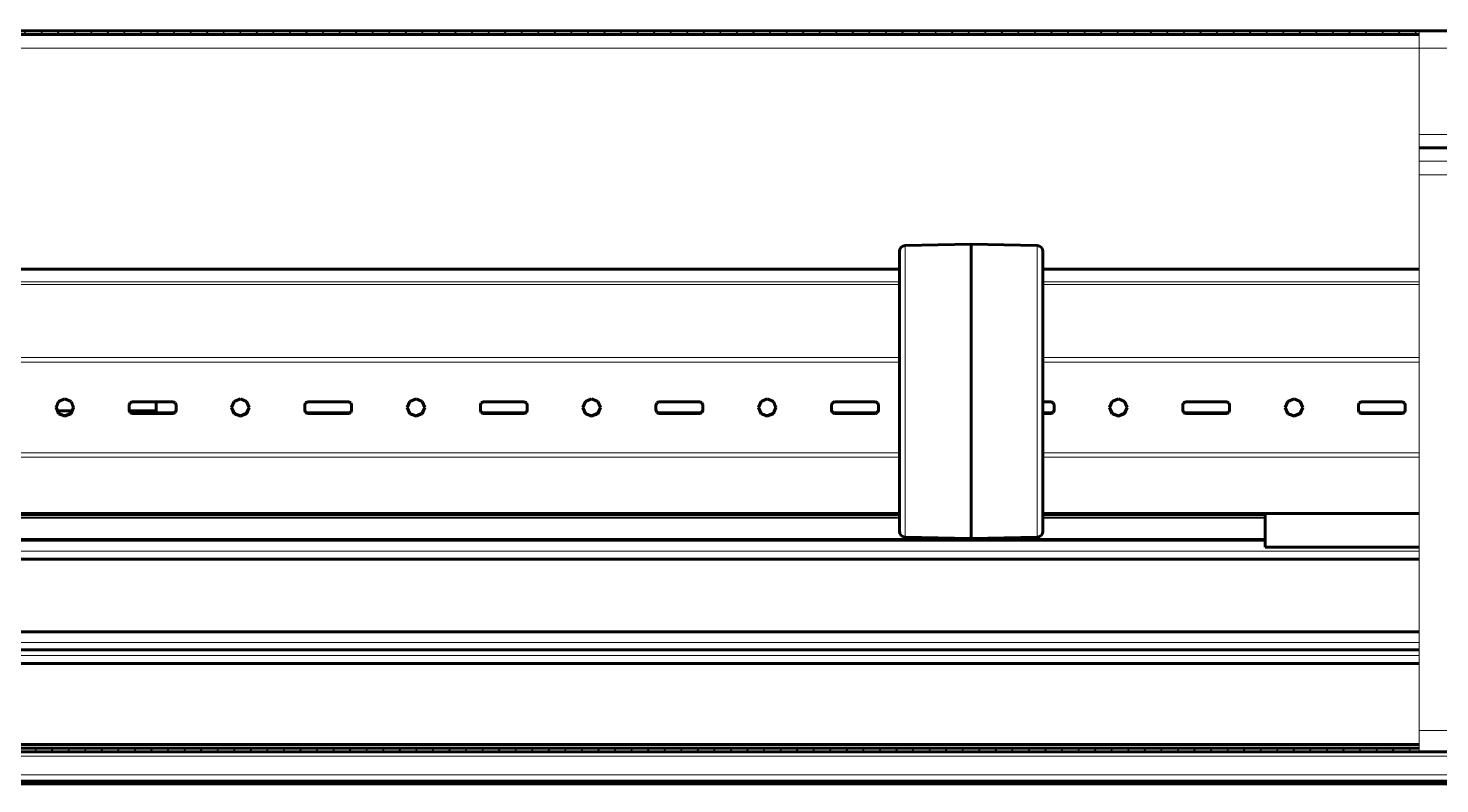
# Model space of a CAD drawing. Header units: millimetres. Extents: x 0 to 841, y 0 to 594.
# Drawn here: x 368.3 to 428.6, y 505.8 to 538.1 of the extents above; entities that cross this region are included whole.
import ezdxf

# ---------------------------------------------------------------- set-up
doc = ezdxf.new("R2010")
doc.units = ezdxf.units.MM
for name, pattern in [('K5LT_BASIC', [0]), ('K5LT_THIN', [0]), ('K5LT_THIN_INCLUDED_TO_HATCHING', [0])]:
    doc.linetypes.add(name, pattern=pattern)
doc.layers.add('Системный слой (1)', color=7, linetype='Continuous', true_color=0x909090)
pattern_1 = [(45, (0, 0), (-0.3535534, 0.3535534), [])]

# ---------------------------------------------------------------- blocks, each defined once
blk = doc.blocks.new('U82')
at = {"layer": 'Системный слой (1)', "color": 5, "linetype": 'K5LT_BASIC', "lineweight": 60, "true_color": 0x0000ff}
blk.add_line((473.922, 532.986), (427.736, 532.986), dxfattribs=at)
blk = doc.blocks.new('U83')
at = {"layer": 'Системный слой (1)', "color": 5, "linetype": 'K5LT_BASIC', "lineweight": 60, "true_color": 0x0000ff}
blk.add_line((473.922, 537.985), (427.736, 537.985), dxfattribs=at)
blk = doc.blocks.new('U84')
at = {"layer": 'Системный слой (1)', "color": 7, "linetype": 'K5LT_THIN', "lineweight": 18}
blk.add_line((473.922, 533.552), (427.736, 533.552), dxfattribs=at)
blk = doc.blocks.new('U85')
at = {"layer": 'Системный слой (1)', "color": 7, "linetype": 'K5LT_THIN', "lineweight": 18}
blk.add_line((473.922, 537.235), (427.736, 537.235), dxfattribs=at)
blk = doc.blocks.new('U283')
at = {"layer": 'Системный слой (1)', "color": 7, "linetype": 'K5LT_THIN', "lineweight": 18}
blk.add_line((473.922, 506.178), (427.736, 506.178), dxfattribs=at)
blk = doc.blocks.new('U284')
at = {"layer": 'Системный слой (1)', "color": 7, "linetype": 'K5LT_THIN', "lineweight": 18}
blk.add_line((473.922, 506.988), (427.736, 506.988), dxfattribs=at)
blk = doc.blocks.new('U285')
at = {"layer": 'Системный слой (1)', "color": 5, "linetype": 'K5LT_BASIC', "lineweight": 60, "true_color": 0x0000ff}
blk.add_line((473.922, 505.91), (427.736, 505.91), dxfattribs=at)
blk = doc.blocks.new('U286')
at = {"layer": 'Системный слой (1)', "color": 7, "linetype": 'K5LT_THIN', "lineweight": 18}
blk.add_line((473.922, 531.823), (427.736, 531.823), dxfattribs=at)
blk = doc.blocks.new('U287')
at = {"layer": 'Системный слой (1)', "color": 7, "linetype": 'K5LT_THIN', "lineweight": 18}
blk.add_line((473.922, 508.073), (427.736, 508.073), dxfattribs=at)
blk = doc.blocks.new('U288')
at = {"layer": 'Системный слой (1)', "color": 7, "linetype": 'K5LT_THIN', "lineweight": 18}
blk.add_line((473.922, 532.409), (427.736, 532.409), dxfattribs=at)
blk = doc.blocks.new('U289')
at = {"layer": 'Системный слой (1)', "color": 5, "linetype": 'K5LT_BASIC', "lineweight": 60, "true_color": 0x0000ff}
blk.add_line((473.922, 507.16), (427.736, 507.16), dxfattribs=at)
blk = doc.blocks.new('U458')
at = {"layer": 'Системный слой (1)', "color": 5, "linetype": 'K5LT_BASIC', "lineweight": 60, "true_color": 0x0000ff}
blk.add_line((461.722, 505.802), (427.736, 505.802), dxfattribs=at)
blk = doc.blocks.new('U549')
at = {"layer": 'Системный слой (1)', "color": 7, "linetype": 'K5LT_THIN_INCLUDED_TO_HATCHING', "lineweight": 18}
blk.add_line((427.736, 537.985), (427.736, 507.16), dxfattribs=at)
blk = doc.blocks.new('U553')
at = {"layer": 'Системный слой (1)', "color": 7, "linetype": 'K5LT_THIN', "lineweight": 18}
blk.add_line((427.736, 537.235), (294.39, 537.235), dxfattribs=at)
blk = doc.blocks.new('U554')
at = {"layer": 'Системный слой (1)', "color": 5, "linetype": 'K5LT_BASIC', "lineweight": 60, "true_color": 0x0000ff}
blk.add_line((294.405, 537.985), (427.736, 537.985), dxfattribs=at)
blk = doc.blocks.new('U555')
at = {"layer": 'Системный слой (1)', "color": 5, "linetype": 'K5LT_BASIC', "lineweight": 60, "true_color": 0x0000ff}
blk.add_line((427.736, 537.823), (294.402, 537.823), dxfattribs=at)
blk = doc.blocks.new('U556')
at = {"layer": 'Системный слой (1)', "color": 5, "linetype": 'K5LT_BASIC', "lineweight": 60, "true_color": 0x0000ff}
blk.add_line((427.736, 512.296), (293.886, 512.296), dxfattribs=at)
blk = doc.blocks.new('U557')
at = {"layer": 'Системный слой (1)', "color": 5, "linetype": 'K5LT_BASIC', "lineweight": 60, "true_color": 0x0000ff}
blk.add_line((427.736, 515.407), (293.945, 515.407), dxfattribs=at)
blk = doc.blocks.new('U558')
at = {"layer": 'Системный слой (1)', "color": 7, "linetype": 'K5LT_THIN', "lineweight": 18}
for p, q in [((405.547, 517.188), (321.172, 517.188)), ((421.172, 517.188), (411.672, 517.188))]:
    blk.add_line(p, q, dxfattribs=at)
blk = doc.blocks.new('U559')
at = {"layer": 'Системный слой (1)', "color": 7, "linetype": 'K5LT_THIN', "lineweight": 18}
blk.add_line((421.172, 516.164), (321.172, 516.164), dxfattribs=at)
blk = doc.blocks.new('U560')
at = {"layer": 'Системный слой (1)', "color": 5, "linetype": 'K5LT_BASIC', "lineweight": 60, "true_color": 0x0000ff}
blk.add_line((421.172, 516.242), (321.172, 516.242), dxfattribs=at)
blk = doc.blocks.new('U561')
at = {"layer": 'Системный слой (1)', "color": 7, "linetype": 'K5LT_THIN', "lineweight": 18}
blk.add_line((427.736, 511.834), (293.877, 511.834), dxfattribs=at)
blk = doc.blocks.new('U562')
at = {"layer": 'Системный слой (1)', "color": 5, "linetype": 'K5LT_BASIC', "lineweight": 60, "true_color": 0x0000ff}
for p, q in [((405.547, 517.291), (321.172, 517.291)), ((421.172, 517.291), (411.672, 517.291))]:
    blk.add_line(p, q, dxfattribs=at)
blk = doc.blocks.new('U563')
at = {"layer": 'Системный слой (1)', "color": 5, "linetype": 'K5LT_BASIC', "lineweight": 60, "true_color": 0x0000ff}
blk.add_line((427.736, 511.52), (293.871, 511.52), dxfattribs=at)
blk = doc.blocks.new('U564')
at = {"layer": 'Системный слой (1)', "color": 7, "linetype": 'K5LT_THIN', "lineweight": 18}
blk.add_line((427.736, 515.738), (293.952, 515.738), dxfattribs=at)
blk = doc.blocks.new('U565')
at = {"layer": 'Системный слой (1)', "color": 7, "linetype": 'K5LT_THIN', "lineweight": 18}
for p, q in [((405.547, 517.151), (321.172, 517.151)), ((421.172, 517.151), (411.672, 517.151))]:
    blk.add_line(p, q, dxfattribs=at)
blk = doc.blocks.new('U566')
at = {"layer": 'Системный слой (1)', "color": 5, "linetype": 'K5LT_BASIC', "lineweight": 60, "true_color": 0x0000ff}
for p, q in [((370.238, 521.744), (369.556, 521.744)), ((373.797, 521.744), (372.651, 521.744))]:
    blk.add_line(p, q, dxfattribs=at)
blk = doc.blocks.new('U567')
at = {"layer": 'Системный слой (1)', "color": 7, "linetype": 'K5LT_THIN', "lineweight": 18}
for p, q in [((311.172, 527.797), (405.547, 527.797)), ((411.672, 527.797), (427.736, 527.797))]:
    blk.add_line(p, q, dxfattribs=at)
blk = doc.blocks.new('U568')
at = {"layer": 'Системный слой (1)', "color": 5, "linetype": 'K5LT_BASIC', "lineweight": 60, "true_color": 0x0000ff}
for p, q in [((293.982, 517.346), (405.547, 517.346)), ((411.672, 517.346), (427.736, 517.346))]:
    blk.add_line(p, q, dxfattribs=at)
blk = doc.blocks.new('U569')
at = {"layer": 'Системный слой (1)', "color": 7, "linetype": 'K5LT_THIN', "lineweight": 18}
for p, q in [((293.984, 517.402), (405.547, 517.402)), ((411.672, 517.402), (427.736, 517.402))]:
    blk.add_line(p, q, dxfattribs=at)
blk = doc.blocks.new('U570')
at = {"layer": 'Системный слой (1)', "color": 7, "linetype": 'K5LT_THIN', "lineweight": 18}
for p, q in [((311.172, 527.145), (405.547, 527.145)), ((411.672, 527.145), (427.736, 527.145))]:
    blk.add_line(p, q, dxfattribs=at)
blk = doc.blocks.new('U571')
at = {"layer": 'Системный слой (1)', "color": 5, "linetype": 'K5LT_BASIC', "lineweight": 60, "true_color": 0x0000ff}
for p, q in [((311.172, 527.799), (405.547, 527.799)), ((411.672, 527.799), (427.736, 527.799))]:
    blk.add_line(p, q, dxfattribs=at)
blk = doc.blocks.new('U572')
at = {"layer": 'Системный слой (1)', "color": 7, "linetype": 'K5LT_THIN', "lineweight": 18}
for p, q in [((294.034, 519.939), (405.547, 519.939)), ((411.672, 519.939), (427.736, 519.939))]:
    blk.add_line(p, q, dxfattribs=at)
blk = doc.blocks.new('U573')
at = {"layer": 'Системный слой (1)', "color": 7, "linetype": 'K5LT_THIN', "lineweight": 18}
for p, q in [((311.172, 523.815), (405.547, 523.815)), ((411.672, 523.815), (427.736, 523.815))]:
    blk.add_line(p, q, dxfattribs=at)
blk = doc.blocks.new('U574')
at = {"layer": 'Системный слой (1)', "color": 7, "linetype": 'K5LT_THIN', "lineweight": 18}
for p, q in [((294.03, 519.758), (405.547, 519.758)), ((411.672, 519.758), (427.736, 519.758))]:
    blk.add_line(p, q, dxfattribs=at)
blk = doc.blocks.new('U575')
at = {"layer": 'Системный слой (1)', "color": 7, "linetype": 'K5LT_THIN', "lineweight": 18}
for p, q in [((311.172, 524.019), (405.547, 524.019)), ((411.672, 524.019), (427.736, 524.019))]:
    blk.add_line(p, q, dxfattribs=at)
blk = doc.blocks.new('U576')
at = {"layer": 'Системный слой (1)', "color": 7, "linetype": 'K5LT_THIN', "lineweight": 18}
for p, q in [((311.172, 527.252), (405.547, 527.252)), ((411.672, 527.252), (427.736, 527.252))]:
    blk.add_line(p, q, dxfattribs=at)
blk = doc.blocks.new('U578')
at = {"layer": 'Системный слой (1)', "color": 5, "linetype": 'K5LT_BASIC', "lineweight": 60, "true_color": 0x0000ff}
for p, q in [((412.022, 521.629), (412.11, 521.666)), ((412.11, 521.666), (412.147, 521.753))]:
    blk.add_line(p, q, dxfattribs=at)
blk = doc.blocks.new('U594')
at = {"layer": 'Системный слой (1)', "color": 5, "linetype": 'K5LT_BASIC', "lineweight": 60, "true_color": 0x0000ff}
for p, q in [((372.772, 522.125), (372.683, 522.088)), ((372.683, 522.088), (372.647, 522.001))]:
    blk.add_line(p, q, dxfattribs=at)
blk = doc.blocks.new('U595')
at = {"layer": 'Системный слой (1)', "color": 5, "linetype": 'K5LT_BASIC', "lineweight": 60, "true_color": 0x0000ff}
for p, q in [((380.272, 522.125), (380.183, 522.088)), ((380.183, 522.088), (380.147, 522.001))]:
    blk.add_line(p, q, dxfattribs=at)
blk = doc.blocks.new('U596')
at = {"layer": 'Системный слой (1)', "color": 5, "linetype": 'K5LT_BASIC', "lineweight": 60, "true_color": 0x0000ff}
for p, q in [((425.147, 521.753), (425.183, 521.666)), ((425.183, 521.666), (425.272, 521.629))]:
    blk.add_line(p, q, dxfattribs=at)
blk = doc.blocks.new('U600')
at = {"layer": 'Системный слой (1)', "color": 5, "linetype": 'K5LT_BASIC', "lineweight": 60, "true_color": 0x0000ff}
for p, q in [((417.647, 521.753), (417.683, 521.666)), ((417.683, 521.666), (417.772, 521.629))]:
    blk.add_line(p, q, dxfattribs=at)
blk = doc.blocks.new('U609')
at = {"layer": 'Системный слой (1)', "color": 5, "linetype": 'K5LT_BASIC', "lineweight": 60, "true_color": 0x0000ff}
for p, q in [((382.022, 521.629), (382.11, 521.666)), ((382.11, 521.666), (382.147, 521.753))]:
    blk.add_line(p, q, dxfattribs=at)
blk = doc.blocks.new('U610')
at = {"layer": 'Системный слой (1)', "color": 5, "linetype": 'K5LT_BASIC', "lineweight": 60, "true_color": 0x0000ff}
for p, q in [((414.522, 521.887), (414.639, 521.628)), ((414.639, 521.628), (414.897, 521.527)), ((414.897, 521.527), (415.162, 521.635)), ((415.162, 521.635), (415.272, 521.887))]:
    blk.add_line(p, q, dxfattribs=at)
blk = doc.blocks.new('U612')
at = {"layer": 'Системный слой (1)', "color": 5, "linetype": 'K5LT_BASIC', "lineweight": 60, "true_color": 0x0000ff}
for p, q in [((404.61, 522.088), (404.522, 522.125)), ((404.647, 522.001), (404.61, 522.088))]:
    blk.add_line(p, q, dxfattribs=at)
blk = doc.blocks.new('U616')
at = {"layer": 'Системный слой (1)', "color": 5, "linetype": 'K5LT_BASIC', "lineweight": 60, "true_color": 0x0000ff}
for p, q in [((419.522, 521.629), (419.61, 521.666)), ((419.61, 521.666), (419.647, 521.753))]:
    blk.add_line(p, q, dxfattribs=at)
blk = doc.blocks.new('U626')
at = {"layer": 'Системный слой (1)', "color": 5, "linetype": 'K5LT_BASIC', "lineweight": 60, "true_color": 0x0000ff}
for p, q in [((427.022, 521.65), (427.11, 521.687)), ((427.11, 521.687), (427.147, 521.774))]:
    blk.add_line(p, q, dxfattribs=at)
blk = doc.blocks.new('U630')
at = {"layer": 'Системный слой (1)', "color": 5, "linetype": 'K5LT_BASIC', "lineweight": 60, "true_color": 0x0000ff}
for p, q in [((369.522, 521.887), (369.639, 521.628)), ((369.639, 521.628), (369.897, 521.527)), ((369.897, 521.527), (370.162, 521.635)), ((370.162, 521.635), (370.272, 521.887))]:
    blk.add_line(p, q, dxfattribs=at)
blk = doc.blocks.new('U647')
at = {"layer": 'Системный слой (1)', "color": 5, "linetype": 'K5LT_BASIC', "lineweight": 60, "true_color": 0x0000ff}
for p, q in [((392.132, 522.14), (392.022, 521.877)), ((392.397, 522.248), (392.132, 522.14)), ((392.662, 522.14), (392.397, 522.248)), ((392.772, 521.877), (392.662, 522.14)), ((392.022, 521.877), (392.132, 521.614)), ((392.132, 521.614), (392.397, 521.506)), ((392.397, 521.506), (392.662, 521.614)), ((392.662, 521.614), (392.772, 521.877))]:
    blk.add_line(p, q, dxfattribs=at)
blk = doc.blocks.new('U652')
at = {"layer": 'Системный слой (1)', "color": 5, "linetype": 'K5LT_BASIC', "lineweight": 60, "true_color": 0x0000ff}
for p, q in [((414.632, 522.14), (414.522, 521.877)), ((414.897, 522.248), (414.632, 522.14)), ((415.162, 522.14), (414.897, 522.248)), ((415.272, 521.877), (415.162, 522.14)), ((414.522, 521.877), (414.632, 521.614)), ((414.632, 521.614), (414.897, 521.506)), ((414.897, 521.506), (415.162, 521.614)), ((415.162, 521.614), (415.272, 521.877))]:
    blk.add_line(p, q, dxfattribs=at)
blk = doc.blocks.new('U655')
at = {"layer": 'Системный слой (1)', "color": 5, "linetype": 'K5LT_BASIC', "lineweight": 60, "true_color": 0x0000ff}
for p, q in [((377.022, 521.887), (377.139, 521.628)), ((377.139, 521.628), (377.397, 521.527)), ((377.397, 521.527), (377.662, 521.635)), ((377.662, 521.635), (377.772, 521.887))]:
    blk.add_line(p, q, dxfattribs=at)
blk = doc.blocks.new('U661')
at = {"layer": 'Системный слой (1)', "color": 5, "linetype": 'K5LT_BASIC', "lineweight": 60, "true_color": 0x0000ff}
for p, q in [((372.647, 521.753), (372.683, 521.666)), ((372.683, 521.666), (372.772, 521.629))]:
    blk.add_line(p, q, dxfattribs=at)
blk = doc.blocks.new('U669')
at = {"layer": 'Системный слой (1)', "color": 5, "linetype": 'K5LT_BASIC', "lineweight": 60, "true_color": 0x0000ff}
for p, q in [((382.11, 522.088), (382.022, 522.125)), ((382.147, 522.001), (382.11, 522.088))]:
    blk.add_line(p, q, dxfattribs=at)
blk = doc.blocks.new('U674')
at = {"layer": 'Системный слой (1)', "color": 5, "linetype": 'K5LT_BASIC', "lineweight": 60, "true_color": 0x0000ff}
for p, q in [((402.647, 521.753), (402.683, 521.666)), ((402.683, 521.666), (402.772, 521.629))]:
    blk.add_line(p, q, dxfattribs=at)
blk = doc.blocks.new('U678')
at = {"layer": 'Системный слой (1)', "color": 5, "linetype": 'K5LT_BASIC', "lineweight": 60, "true_color": 0x0000ff}
for p, q in [((399.522, 521.887), (399.639, 521.628)), ((399.639, 521.628), (399.897, 521.527)), ((399.897, 521.527), (400.162, 521.635)), ((400.162, 521.635), (400.272, 521.887))]:
    blk.add_line(p, q, dxfattribs=at)
blk = doc.blocks.new('U684')
at = {"layer": 'Системный слой (1)', "color": 5, "linetype": 'K5LT_BASIC', "lineweight": 60, "true_color": 0x0000ff}
for p, q in [((417.647, 521.774), (417.683, 521.687)), ((417.683, 521.687), (417.772, 521.65))]:
    blk.add_line(p, q, dxfattribs=at)
blk = doc.blocks.new('U685')
at = {"layer": 'Системный слой (1)', "color": 5, "linetype": 'K5LT_BASIC', "lineweight": 60, "true_color": 0x0000ff}
for p, q in [((374.522, 521.65), (374.61, 521.687)), ((374.61, 521.687), (374.647, 521.774))]:
    blk.add_line(p, q, dxfattribs=at)
blk = doc.blocks.new('U690')
at = {"layer": 'Системный слой (1)', "color": 5, "linetype": 'K5LT_BASIC', "lineweight": 60, "true_color": 0x0000ff}
for p, q in [((399.632, 522.14), (399.522, 521.877)), ((399.897, 522.248), (399.632, 522.14)), ((400.162, 522.14), (399.897, 522.248)), ((400.272, 521.877), (400.162, 522.14)), ((399.522, 521.877), (399.632, 521.614)), ((399.632, 521.614), (399.897, 521.506)), ((399.897, 521.506), (400.162, 521.614)), ((400.162, 521.614), (400.272, 521.877))]:
    blk.add_line(p, q, dxfattribs=at)
blk = doc.blocks.new('U696')
at = {"layer": 'Системный слой (1)', "color": 5, "linetype": 'K5LT_BASIC', "lineweight": 60, "true_color": 0x0000ff}
for p, q in [((427.022, 521.629), (427.11, 521.666)), ((427.11, 521.666), (427.147, 521.753))]:
    blk.add_line(p, q, dxfattribs=at)
blk = doc.blocks.new('U699')
at = {"layer": 'Системный слой (1)', "color": 5, "linetype": 'K5LT_BASIC', "lineweight": 60, "true_color": 0x0000ff}
for p, q in [((395.147, 521.774), (395.183, 521.687)), ((395.183, 521.687), (395.272, 521.65))]:
    blk.add_line(p, q, dxfattribs=at)
blk = doc.blocks.new('U702')
at = {"layer": 'Системный слой (1)', "color": 5, "linetype": 'K5LT_BASIC', "lineweight": 60, "true_color": 0x0000ff}
for p, q in [((397.022, 521.65), (397.11, 521.687)), ((397.11, 521.687), (397.147, 521.774))]:
    blk.add_line(p, q, dxfattribs=at)
blk = doc.blocks.new('U704')
at = {"layer": 'Системный слой (1)', "color": 5, "linetype": 'K5LT_BASIC', "lineweight": 60, "true_color": 0x0000ff}
for p, q in [((374.522, 521.629), (374.61, 521.666)), ((374.61, 521.666), (374.647, 521.753))]:
    blk.add_line(p, q, dxfattribs=at)
blk = doc.blocks.new('U706')
at = {"layer": 'Системный слой (1)', "color": 5, "linetype": 'K5LT_BASIC', "lineweight": 60, "true_color": 0x0000ff}
for p, q in [((395.147, 521.753), (395.183, 521.666)), ((395.183, 521.666), (395.272, 521.629))]:
    blk.add_line(p, q, dxfattribs=at)
blk = doc.blocks.new('U708')
at = {"layer": 'Системный слой (1)', "color": 5, "linetype": 'K5LT_BASIC', "lineweight": 60, "true_color": 0x0000ff}
for p, q in [((427.11, 522.088), (427.022, 522.125)), ((427.147, 522.001), (427.11, 522.088))]:
    blk.add_line(p, q, dxfattribs=at)
blk = doc.blocks.new('U711')
at = {"layer": 'Системный слой (1)', "color": 5, "linetype": 'K5LT_BASIC', "lineweight": 60, "true_color": 0x0000ff}
for p, q in [((425.272, 522.125), (425.183, 522.088)), ((425.183, 522.088), (425.147, 522.001))]:
    blk.add_line(p, q, dxfattribs=at)
blk = doc.blocks.new('U712')
at = {"layer": 'Системный слой (1)', "color": 5, "linetype": 'K5LT_BASIC', "lineweight": 60, "true_color": 0x0000ff}
for p, q in [((417.772, 522.125), (417.683, 522.088)), ((417.683, 522.088), (417.647, 522.001))]:
    blk.add_line(p, q, dxfattribs=at)
blk = doc.blocks.new('U716')
at = {"layer": 'Системный слой (1)', "color": 5, "linetype": 'K5LT_BASIC', "lineweight": 60, "true_color": 0x0000ff}
for p, q in [((369.632, 522.14), (369.522, 521.877)), ((369.897, 522.248), (369.632, 522.14)), ((370.162, 522.14), (369.897, 522.248)), ((370.272, 521.877), (370.162, 522.14)), ((369.522, 521.877), (369.632, 521.614)), ((369.632, 521.614), (369.897, 521.506)), ((369.897, 521.506), (370.162, 521.614)), ((370.162, 521.614), (370.272, 521.877))]:
    blk.add_line(p, q, dxfattribs=at)
blk = doc.blocks.new('U724')
at = {"layer": 'Системный слой (1)', "color": 5, "linetype": 'K5LT_BASIC', "lineweight": 60, "true_color": 0x0000ff}
for p, q in [((404.522, 521.65), (404.61, 521.687)), ((404.61, 521.687), (404.647, 521.774))]:
    blk.add_line(p, q, dxfattribs=at)
blk = doc.blocks.new('U731')
at = {"layer": 'Системный слой (1)', "color": 5, "linetype": 'K5LT_BASIC', "lineweight": 60, "true_color": 0x0000ff}
for p, q in [((384.522, 521.887), (384.639, 521.628)), ((384.639, 521.628), (384.897, 521.527)), ((384.897, 521.527), (385.162, 521.635)), ((385.162, 521.635), (385.272, 521.887))]:
    blk.add_line(p, q, dxfattribs=at)
blk = doc.blocks.new('U737')
at = {"layer": 'Системный слой (1)', "color": 5, "linetype": 'K5LT_BASIC', "lineweight": 60, "true_color": 0x0000ff}
for p, q in [((389.522, 521.629), (389.61, 521.666)), ((389.61, 521.666), (389.647, 521.753))]:
    blk.add_line(p, q, dxfattribs=at)
blk = doc.blocks.new('U746')
at = {"layer": 'Системный слой (1)', "color": 5, "linetype": 'K5LT_BASIC', "lineweight": 60, "true_color": 0x0000ff}
for p, q in [((425.147, 521.774), (425.183, 521.687)), ((425.183, 521.687), (425.272, 521.65))]:
    blk.add_line(p, q, dxfattribs=at)
blk = doc.blocks.new('U747')
at = {"layer": 'Системный слой (1)', "color": 5, "linetype": 'K5LT_BASIC', "lineweight": 60, "true_color": 0x0000ff}
for p, q in [((387.647, 521.753), (387.683, 521.666)), ((387.683, 521.666), (387.772, 521.629))]:
    blk.add_line(p, q, dxfattribs=at)
blk = doc.blocks.new('U748')
at = {"layer": 'Системный слой (1)', "color": 5, "linetype": 'K5LT_BASIC', "lineweight": 60, "true_color": 0x0000ff}
for p, q in [((387.647, 521.774), (387.683, 521.687)), ((387.683, 521.687), (387.772, 521.65))]:
    blk.add_line(p, q, dxfattribs=at)
blk = doc.blocks.new('U749')
at = {"layer": 'Системный слой (1)', "color": 5, "linetype": 'K5LT_BASIC', "lineweight": 60, "true_color": 0x0000ff}
for p, q in [((419.522, 521.65), (419.61, 521.687)), ((419.61, 521.687), (419.647, 521.774))]:
    blk.add_line(p, q, dxfattribs=at)
blk = doc.blocks.new('U750')
at = {"layer": 'Системный слой (1)', "color": 5, "linetype": 'K5LT_BASIC', "lineweight": 60, "true_color": 0x0000ff}
for p, q in [((422.022, 521.887), (422.139, 521.628)), ((422.139, 521.628), (422.397, 521.527)), ((422.397, 521.527), (422.662, 521.635)), ((422.662, 521.635), (422.772, 521.887))]:
    blk.add_line(p, q, dxfattribs=at)
blk = doc.blocks.new('U751')
at = {"layer": 'Системный слой (1)', "color": 5, "linetype": 'K5LT_BASIC', "lineweight": 60, "true_color": 0x0000ff}
for p, q in [((397.11, 522.088), (397.022, 522.125)), ((397.147, 522.001), (397.11, 522.088))]:
    blk.add_line(p, q, dxfattribs=at)
blk = doc.blocks.new('U755')
at = {"layer": 'Системный слой (1)', "color": 5, "linetype": 'K5LT_BASIC', "lineweight": 60, "true_color": 0x0000ff}
for p, q in [((392.022, 521.887), (392.139, 521.628)), ((392.139, 521.628), (392.397, 521.527)), ((392.397, 521.527), (392.662, 521.635)), ((392.662, 521.635), (392.772, 521.887))]:
    blk.add_line(p, q, dxfattribs=at)
blk = doc.blocks.new('U757')
at = {"layer": 'Системный слой (1)', "color": 5, "linetype": 'K5LT_BASIC', "lineweight": 60, "true_color": 0x0000ff}
for p, q in [((419.61, 522.088), (419.522, 522.125)), ((419.647, 522.001), (419.61, 522.088))]:
    blk.add_line(p, q, dxfattribs=at)
blk = doc.blocks.new('U758')
at = {"layer": 'Системный слой (1)', "color": 5, "linetype": 'K5LT_BASIC', "lineweight": 60, "true_color": 0x0000ff}
for p, q in [((412.022, 521.65), (412.11, 521.687)), ((412.11, 521.687), (412.147, 521.774))]:
    blk.add_line(p, q, dxfattribs=at)
blk = doc.blocks.new('U761')
at = {"layer": 'Системный слой (1)', "color": 5, "linetype": 'K5LT_BASIC', "lineweight": 60, "true_color": 0x0000ff}
for p, q in [((389.522, 521.65), (389.61, 521.687)), ((389.61, 521.687), (389.647, 521.774))]:
    blk.add_line(p, q, dxfattribs=at)
blk = doc.blocks.new('U763')
at = {"layer": 'Системный слой (1)', "color": 5, "linetype": 'K5LT_BASIC', "lineweight": 60, "true_color": 0x0000ff}
for p, q in [((402.772, 522.125), (402.683, 522.088)), ((402.683, 522.088), (402.647, 522.001))]:
    blk.add_line(p, q, dxfattribs=at)
blk = doc.blocks.new('U767')
at = {"layer": 'Системный слой (1)', "color": 5, "linetype": 'K5LT_BASIC', "lineweight": 60, "true_color": 0x0000ff}
for p, q in [((395.272, 522.125), (395.183, 522.088)), ((395.183, 522.088), (395.147, 522.001))]:
    blk.add_line(p, q, dxfattribs=at)
blk = doc.blocks.new('U768')
at = {"layer": 'Системный слой (1)', "color": 5, "linetype": 'K5LT_BASIC', "lineweight": 60, "true_color": 0x0000ff}
for p, q in [((397.022, 521.629), (397.11, 521.666)), ((397.11, 521.666), (397.147, 521.753))]:
    blk.add_line(p, q, dxfattribs=at)
blk = doc.blocks.new('U774')
at = {"layer": 'Системный слой (1)', "color": 5, "linetype": 'K5LT_BASIC', "lineweight": 60, "true_color": 0x0000ff}
for p, q in [((384.632, 522.14), (384.522, 521.877)), ((384.897, 522.248), (384.632, 522.14)), ((385.162, 522.14), (384.897, 522.248)), ((385.272, 521.877), (385.162, 522.14)), ((384.522, 521.877), (384.632, 521.614)), ((384.632, 521.614), (384.897, 521.506)), ((384.897, 521.506), (385.162, 521.614)), ((385.162, 521.614), (385.272, 521.877))]:
    blk.add_line(p, q, dxfattribs=at)
blk = doc.blocks.new('U792')
at = {"layer": 'Системный слой (1)', "color": 5, "linetype": 'K5LT_BASIC', "lineweight": 60, "true_color": 0x0000ff}
for p, q in [((372.647, 521.774), (372.683, 521.687)), ((372.683, 521.687), (372.772, 521.65))]:
    blk.add_line(p, q, dxfattribs=at)
blk = doc.blocks.new('U794')
at = {"layer": 'Системный слой (1)', "color": 5, "linetype": 'K5LT_BASIC', "lineweight": 60, "true_color": 0x0000ff}
for p, q in [((374.61, 522.088), (374.522, 522.125)), ((374.647, 522.001), (374.61, 522.088))]:
    blk.add_line(p, q, dxfattribs=at)
blk = doc.blocks.new('U797')
at = {"layer": 'Системный слой (1)', "color": 5, "linetype": 'K5LT_BASIC', "lineweight": 60, "true_color": 0x0000ff}
for p, q in [((412.11, 522.088), (412.022, 522.125)), ((412.147, 522.001), (412.11, 522.088))]:
    blk.add_line(p, q, dxfattribs=at)
blk = doc.blocks.new('U800')
at = {"layer": 'Системный слой (1)', "color": 5, "linetype": 'K5LT_BASIC', "lineweight": 60, "true_color": 0x0000ff}
for p, q in [((402.647, 521.774), (402.683, 521.687)), ((402.683, 521.687), (402.772, 521.65))]:
    blk.add_line(p, q, dxfattribs=at)
blk = doc.blocks.new('U801')
at = {"layer": 'Системный слой (1)', "color": 5, "linetype": 'K5LT_BASIC', "lineweight": 60, "true_color": 0x0000ff}
for p, q in [((380.147, 521.753), (380.183, 521.666)), ((380.183, 521.666), (380.272, 521.629))]:
    blk.add_line(p, q, dxfattribs=at)
blk = doc.blocks.new('U803')
at = {"layer": 'Системный слой (1)', "color": 5, "linetype": 'K5LT_BASIC', "lineweight": 60, "true_color": 0x0000ff}
for p, q in [((380.147, 521.774), (380.183, 521.687)), ((380.183, 521.687), (380.272, 521.65))]:
    blk.add_line(p, q, dxfattribs=at)
blk = doc.blocks.new('U810')
at = {"layer": 'Системный слой (1)', "color": 5, "linetype": 'K5LT_BASIC', "lineweight": 60, "true_color": 0x0000ff}
for p, q in [((377.132, 522.14), (377.022, 521.877)), ((377.397, 522.248), (377.132, 522.14)), ((377.662, 522.14), (377.397, 522.248)), ((377.772, 521.877), (377.662, 522.14)), ((377.022, 521.877), (377.132, 521.614)), ((377.132, 521.614), (377.397, 521.506)), ((377.397, 521.506), (377.662, 521.614)), ((377.662, 521.614), (377.772, 521.877))]:
    blk.add_line(p, q, dxfattribs=at)
blk = doc.blocks.new('U811')
at = {"layer": 'Системный слой (1)', "color": 5, "linetype": 'K5LT_BASIC', "lineweight": 60, "true_color": 0x0000ff}
for p, q in [((382.022, 521.65), (382.11, 521.687)), ((382.11, 521.687), (382.147, 521.774))]:
    blk.add_line(p, q, dxfattribs=at)
blk = doc.blocks.new('U814')
at = {"layer": 'Системный слой (1)', "color": 5, "linetype": 'K5LT_BASIC', "lineweight": 60, "true_color": 0x0000ff}
for p, q in [((387.772, 522.125), (387.683, 522.088)), ((387.683, 522.088), (387.647, 522.001))]:
    blk.add_line(p, q, dxfattribs=at)
blk = doc.blocks.new('U821')
at = {"layer": 'Системный слой (1)', "color": 5, "linetype": 'K5LT_BASIC', "lineweight": 60, "true_color": 0x0000ff}
for p, q in [((422.132, 522.14), (422.022, 521.877)), ((422.397, 522.248), (422.132, 522.14)), ((422.662, 522.14), (422.397, 522.248)), ((422.772, 521.877), (422.662, 522.14)), ((422.022, 521.877), (422.132, 521.614)), ((422.132, 521.614), (422.397, 521.506)), ((422.397, 521.506), (422.662, 521.614)), ((422.662, 521.614), (422.772, 521.877))]:
    blk.add_line(p, q, dxfattribs=at)
blk = doc.blocks.new('U823')
at = {"layer": 'Системный слой (1)', "color": 5, "linetype": 'K5LT_BASIC', "lineweight": 60, "true_color": 0x0000ff}
for p, q in [((389.61, 522.088), (389.522, 522.125)), ((389.647, 522.001), (389.61, 522.088))]:
    blk.add_line(p, q, dxfattribs=at)
blk = doc.blocks.new('U828')
at = {"layer": 'Системный слой (1)', "color": 5, "linetype": 'K5LT_BASIC', "lineweight": 60, "true_color": 0x0000ff}
for p, q in [((404.522, 521.629), (404.61, 521.666)), ((404.61, 521.666), (404.647, 521.753))]:
    blk.add_line(p, q, dxfattribs=at)
blk = doc.blocks.new('U832')
at = {"layer": 'Системный слой (1)', "color": 7, "linetype": 'K5LT_THIN', "lineweight": 18}
blk.add_line((427.736, 506.178), (293.772, 506.178), dxfattribs=at)
blk = doc.blocks.new('U833')
at = {"layer": 'Системный слой (1)', "color": 7, "linetype": 'K5LT_THIN', "lineweight": 18}
blk.add_line((427.736, 506.988), (293.786, 506.988), dxfattribs=at)
blk = doc.blocks.new('U834')
at = {"layer": 'Системный слой (1)', "color": 5, "linetype": 'K5LT_BASIC', "lineweight": 60, "true_color": 0x0000ff}
blk.add_line((427.736, 505.91), (293.768, 505.91), dxfattribs=at)
blk = doc.blocks.new('U835')
at = {"layer": 'Системный слой (1)', "color": 5, "linetype": 'K5LT_BASIC', "lineweight": 60, "true_color": 0x0000ff}
blk.add_line((427.736, 507.485), (293.795, 507.485), dxfattribs=at)
blk = doc.blocks.new('U836')
at = {"layer": 'Системный слой (1)', "color": 5, "linetype": 'K5LT_BASIC', "lineweight": 60, "true_color": 0x0000ff}
blk.add_line((427.736, 507.16), (293.789, 507.16), dxfattribs=at)
blk = doc.blocks.new('U837')
at = {"layer": 'Системный слой (1)', "color": 5, "linetype": 'K5LT_BASIC', "lineweight": 60, "true_color": 0x0000ff}
blk.add_line((293.792, 507.323), (427.736, 507.323), dxfattribs=at)
blk = doc.blocks.new('U846')
at = {"layer": 'Системный слой (1)', "color": 7, "linetype": 'K5LT_THIN', "lineweight": 18}
for p, q in [((405.792, 526.322), (405.792, 528.803)), ((405.792, 516.343), (405.792, 526.322))]:
    blk.add_line(p, q, dxfattribs=at)
blk = doc.blocks.new('U847')
at = {"layer": 'Системный слой (1)', "color": 5, "linetype": 'K5LT_BASIC', "lineweight": 60, "true_color": 0x0000ff}
for p, q in [((405.547, 526.172), (405.547, 528.553)), ((405.547, 516.593), (405.547, 526.172))]:
    blk.add_line(p, q, dxfattribs=at)
blk = doc.blocks.new('U848')
at = {"layer": 'Системный слой (1)', "color": 5, "linetype": 'K5LT_BASIC', "lineweight": 60, "true_color": 0x0000ff}
for p, q in [((411.672, 526.172), (411.672, 528.553)), ((411.672, 516.593), (411.672, 526.172))]:
    blk.add_line(p, q, dxfattribs=at)
blk = doc.blocks.new('U849')
at = {"layer": 'Системный слой (1)', "color": 7, "linetype": 'K5LT_THIN', "lineweight": 18}
for p, q in [((411.427, 526.322), (411.427, 528.803)), ((411.427, 516.343), (411.427, 526.322))]:
    blk.add_line(p, q, dxfattribs=at)
blk = doc.blocks.new('U854')
at = {"layer": 'Системный слой (1)', "color": 5, "linetype": 'K5LT_BASIC', "lineweight": 60, "true_color": 0x0000ff}
blk.add_line((427.736, 505.802), (293.766, 505.802), dxfattribs=at)
blk = doc.blocks.new('U863')
at = {"layer": 'Системный слой (1)', "color": 5, "linetype": 'K5LT_BASIC', "lineweight": 60, "true_color": 0x0000ff}
blk.add_line((427.736, 510.949), (293.86, 510.949), dxfattribs=at)
blk = doc.blocks.new('U864')
at = {"layer": 'Системный слой (1)', "color": 7, "linetype": 'K5LT_THIN', "lineweight": 18}
blk.add_line((427.736, 511.503), (293.871, 511.503), dxfattribs=at)
blk = doc.blocks.new('U865')
at = {"layer": 'Системный слой (1)', "color": 7, "linetype": 'K5LT_THIN', "lineweight": 18}
blk.add_line((427.736, 511.282), (293.867, 511.282), dxfattribs=at)

msp = doc.modelspace()

# ---------------------------------------------------------------- hatches: boundary and pattern name
at = {"layer": 'Системный слой (1)'}
h = msp.add_hatch(dxfattribs=at)
h.set_pattern_fill('Металл', angle=45, style=0, pattern_type=0)
h.set_pattern_definition(pattern_1)
h.paths.add_polyline_path([(427.7362, 537.8229), (427.7362, 537.9854), (294.4052, 537.9854), (294.4018, 537.8229)])
h.paths.add_polyline_path([(177.0423, 537.9854), (289.4052, 537.9854), (289.4018, 537.8229), (177.0423, 537.8229)])
h = msp.add_hatch(dxfattribs=at)
h.set_pattern_fill('Металл', angle=45, style=0, pattern_type=0)
h.set_pattern_definition(pattern_1)
h.paths.add_polyline_path([(427.7362, 507.1604), (427.7362, 507.3229), (293.7922, 507.3229), (293.7894, 507.1604)])
h.paths.add_polyline_path([(177.0423, 507.3229), (288.7922, 507.3229), (288.7894, 507.1604), (177.0423, 507.1604)])

# ---------------------------------------------------------------- linework, layer by layer
at = {"layer": 'Системный слой (1)', "color": 5, "linetype": 'K5LT_BASIC', "lineweight": 60, "true_color": 0x0000ff}
for p, q in [((405.7917, 528.8029), (408.6094, 528.8615)), ((411.4271, 528.8029), (408.6094, 528.8615)), ((408.6094, 526.3574), (408.6094, 528.8615)), ((408.6094, 516.2842), (408.6094, 526.3574)), ((374.5219, 522.1246), (372.7719, 522.1246)), ((373.7969, 521.6503), (373.7969, 522.1246)), ((382.0219, 522.1246), (380.2719, 522.1246)), ((389.5219, 522.1246), (387.7719, 522.1246)), ((397.0219, 522.1246), (395.2719, 522.1246)), ((404.5219, 522.1246), (402.7719, 522.1246)), ((412.0219, 522.1246), (411.6719, 522.1246)), ((419.5219, 522.1246), (417.7719, 522.1246)), ((427.0219, 522.1246), (425.2719, 522.1246)), ((372.6469, 522.0008), (372.6469, 521.7532)), ((374.5219, 521.6503), (372.7719, 521.6503)), ((372.7719, 521.6294), (374.5219, 521.6294)), ((374.6469, 521.7532), (374.6469, 522.0008)), ((380.1469, 522.0008), (380.1469, 521.7532)), ((382.0219, 521.6503), (380.2719, 521.6503)), ((380.2719, 521.6294), (382.0219, 521.6294)), ((382.1469, 521.7532), (382.1469, 522.0008)), ((387.6469, 522.0008), (387.6469, 521.7532)), ((389.5219, 521.6503), (387.7719, 521.6503)), ((387.7719, 521.6294), (389.5219, 521.6294)), ((389.6469, 521.7532), (389.6469, 522.0008)), ((395.1469, 522.0008), (395.1469, 521.7532)), ((397.0219, 521.6503), (395.2719, 521.6503)), ((395.2719, 521.6294), (397.0219, 521.6294)), ((397.1469, 521.7532), (397.1469, 522.0008)), ((402.6469, 522.0008), (402.6469, 521.7532)), ((404.5219, 521.6503), (402.7719, 521.6503)), ((402.7719, 521.6294), (404.5219, 521.6294)), ((404.6469, 521.7532), (404.6469, 522.0008)), ((412.0219, 521.6503), (411.6719, 521.6503)), ((411.6719, 521.6294), (412.0219, 521.6294)), ((412.1469, 521.7532), (412.1469, 522.0008)), ((417.6469, 522.0008), (417.6469, 521.7532)), ((419.5219, 521.6503), (417.7719, 521.6503)), ((417.7719, 521.6294), (419.5219, 521.6294)), ((419.6469, 521.7532), (419.6469, 522.0008)), ((425.1469, 522.0008), (425.1469, 521.7532)), ((427.0219, 521.6503), (425.2719, 521.6503)), ((425.2719, 521.6294), (427.0219, 521.6294)), ((427.1469, 521.7532), (427.1469, 522.0008)), ((421.1719, 517.3465), (421.1719, 515.908)), ((405.7917, 516.3428), (408.6094, 516.2842)), ((411.4271, 516.3428), (408.6094, 516.2842)), ((421.1719, 515.908), (427.7362, 515.908))]:
    msp.add_line(p, q, dxfattribs=at)
at = {"layer": 'Системный слой (1)', "color": 7, "linetype": 'K5LT_THIN', "lineweight": 18}
for p, q in [((372.7719, 521.6503), (372.7719, 521.6294)), ((374.5219, 521.6503), (374.5219, 521.6294)), ((380.2719, 521.6503), (380.2719, 521.6294)), ((382.0219, 521.6503), (382.0219, 521.6294)), ((387.7719, 521.6503), (387.7719, 521.6294)), ((389.5219, 521.6503), (389.5219, 521.6294)), ((395.2719, 521.6503), (395.2719, 521.6294)), ((397.0219, 521.6503), (397.0219, 521.6294)), ((402.7719, 521.6503), (402.7719, 521.6294)), ((404.5219, 521.6503), (404.5219, 521.6294)), ((412.0219, 521.6503), (412.0219, 521.6294)), ((417.7719, 521.6503), (417.7719, 521.6294)), ((419.5219, 521.6503), (419.5219, 521.6294)), ((425.2719, 521.6503), (425.2719, 521.6294)), ((427.0219, 521.6503), (427.0219, 521.6294))]:
    msp.add_line(p, q, dxfattribs=at)
at = {"layer": 'Системный слой (1)', "color": 5, "linetype": 'K5LT_BASIC', "lineweight": 60, "true_color": 0x0000ff}
for centre, start, end in [((405.7969, 528.553), 91.19, 180), ((411.4219, 528.553), 0, 88.81), ((405.7969, 516.5927), 180, 268.81), ((411.4219, 516.5927), 271.19, 0)]:
    msp.add_arc(centre, 0.25, start, end, dxfattribs=at)

# ---------------------------------------------------------------- block references
at = {"layer": 'Системный слой (1)'}
for name in ['U83', 'U549', 'U554', 'U555', 'U85', 'U553', 'U84', 'U82', 'U288', 'U286', 'U846', 'U849', 'U847', 'U848', 'U571', 'U567', 'U576', 'U570', 'U575', 'U573', 'U716', 'U594', 'U794', 'U810', 'U595', 'U669', 'U774', 'U814', 'U823', 'U647', 'U767', 'U751', 'U690', 'U763', 'U612', 'U797', 'U652', 'U712', 'U757', 'U821', 'U711', 'U708', 'U630', 'U566', 'U792', 'U661', 'U685', 'U704', 'U655', 'U803', 'U801', 'U811', 'U609', 'U731', 'U748', 'U747', 'U761', 'U737', 'U755', 'U699', 'U706', 'U702', 'U768', 'U678', 'U800', 'U674', 'U724', 'U828', 'U758', 'U578', 'U610', 'U684', 'U600', 'U749', 'U616', 'U750', 'U746', 'U596', 'U626', 'U696', 'U572', 'U574', 'U569', 'U568', 'U562', 'U558', 'U565', 'U560', 'U559', 'U564', 'U557', 'U556', 'U561', 'U563', 'U864', 'U865', 'U863', 'U287', 'U289', 'U835', 'U837', 'U836', 'U284', 'U833', 'U283', 'U285', 'U832', 'U834', 'U458', 'U854']:
    msp.add_blockref(name, (0, 0), dxfattribs=at)

doc.saveas('drawing.dxf')
